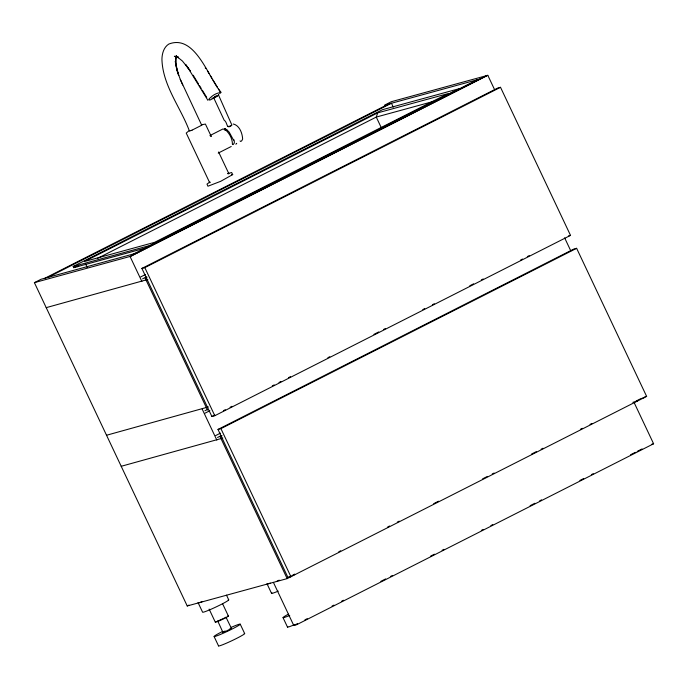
<?xml version="1.0" encoding="UTF-8"?>
<svg xmlns="http://www.w3.org/2000/svg" width="688" height="688" viewBox="0 0 688 688"><rect width="100%" height="100%" fill="white"/><g stroke="black" fill="none" stroke-linecap="round" stroke-linejoin="round"><path stroke-width="1.03" d="M176.455 55.754L175.629 58.824L175.638 64.5L175.947 56.167C175.096 62.72 176.403 69.368 178.725 75.508L175.191 61.438M176.214 56.33L175.689 57.93L176.386 56.175M377.712 112.866L84.435 261.535L154.662 242.314L447.931 93.645L377.712 112.866L376.267 117.072L97.533 258.37M219.988 93.465L220.169 92.691C215.817 93.069 211.44 96.122 208.688 99.485L209.625 99.932M225.939 617.102L231.4 628.325L227.221 630.664L222.903 632.332L217.735 620.972M222.903 632.332L223.445 631.902M218.431 94.824L231.908 125.104C226.051 130.359 227.745 122.103 224.202 120.271L213.813 98.031M210.322 182.157L209.72 182.767L186.233 133.085L188.882 130.866M227.625 173.591L231.658 172.533L232.699 174.58L220.728 181.297L207.939 186.224L207.011 184.109L209.573 182.191M192.064 130.135A7.344 0.516 -25.4 0 1 189.587 130.987L189.725 130.574M218.827 94.72L216.78 96.311M175.818 64.466L177.065 70.52L180.265 79.352L201.722 125.233L192.115 130.101M216.6 95.813L213.452 97.842M217.176 96.329L210.046 100.035M214.561 96.999L215.808 96.191M225.569 617.557L217.606 621.126M224.107 631.515L224.976 631.042M235.795 144.127L236.698 143.646L236.388 143.336M218.234 153.08L231.211 146.51M217.993 429.441L220.925 428.633L290.921 576.716L287.988 577.516L217.993 429.441L573.697 249.116L576.63 248.316L646.625 396.391L287.18 578.608L187.231 605.965L34.4 282.648L41.142 279.233L136.783 253.046M45.107 278.141L388.522 104.06M48.031 277.341L391.446 103.252L393.269 107.113M73.186 266.48L382.494 109.684L459.18 88.692L149.872 245.496L73.186 266.48L73.745 267.666L147.198 247.56M73.745 267.666L75.663 266.695M76.979 266.781L78.759 265.878M133.859 253.855L477.266 79.765M486.941 75.542L130.041 256.469L141.866 281.469M494.474 89.414L487.801 75.31L130.909 256.228L34.4 282.648M141.883 268.423L497.587 88.107L500.52 87.307L570.515 235.382L214.811 415.707L211.878 416.507L141.883 268.423L144.815 267.623L500.52 87.307M140.687 276.929L145.469 274.503M142.571 278.846L146.398 276.903M147.069 277.169L145.151 278.133L207.509 410.048M147.86 279.44L46.216 307.648M208.404 406.926L106.537 435.255M204.921 410.762L206.839 409.79M205.076 413.153L209.866 410.727M211.878 416.507L214.759 415.045M223.385 410.676L225.303 409.704M230.093 407.27L232.011 406.298M272.285 385.882L274.202 384.91M278.993 382.485L280.91 381.513M288.582 377.617L290.499 376.646M327.892 357.691L329.81 356.719M373.911 334.368L378.71 331.934M383.5 329.5L385.418 328.529M422.81 309.574L424.728 308.602M432.399 304.715L434.317 303.743M469.792 285.761L473.628 283.817M481.299 279.93L483.217 278.958M520.61 260.004L522.527 259.032M527.318 256.598L529.235 255.626M220.925 428.633L576.63 248.316M215.679 435.564L220.461 433.139M217.554 437.482L221.381 435.547M222.052 435.805L220.143 436.777L287.18 578.608M222.843 438.075L121.208 466.292M187.231 605.965L188.916 605.113M276.327 581.575L279.199 580.122M287.988 577.516L290.869 576.062M292.787 575.091L294.705 574.119M338.806 551.759L340.723 550.787M387.705 526.965L389.623 525.993M397.294 522.106L399.212 521.134M433.724 503.642L438.514 501.208M482.623 478.848L487.414 476.423M492.212 473.989L494.13 473.017M531.523 454.063L536.313 451.629M541.103 449.204L543.021 448.232M580.414 429.278L582.332 428.306M590.003 424.419L591.921 423.447M636.022 401.087L640.82 398.653M273.394 582.383L293.776 625.487L297.603 623.552M332.046 606.085L333.964 605.113M341.618 601.235L343.527 600.263M380.842 581.351L385.633 578.926M390.414 576.501L392.323 575.529M430.602 556.128L434.429 554.184M442.083 550.305L443.992 549.334M481.316 530.422L483.225 529.45M490.879 525.572L492.797 524.6M530.113 505.68L534.894 503.255M539.676 500.83L541.594 499.858M579.864 480.456L583.691 478.521M591.345 474.643L593.262 473.671M630.578 454.751L635.359 452.326M640.141 449.9L642.059 448.929M634.13 402.575L653.6 443.769L296.709 624.687L293.776 625.487M230.11 628.677L231.4 628.325M202.014 124.691L205.411 124.072L211.285 136.508L209.952 135.562L222.921 128.974L225.225 129.671M487.801 75.31L391.291 101.721L384.558 105.144L480.198 78.965M433.965 101.282L376.267 117.072L381.616 128.398M568.563 235.915L570.515 235.382M644.673 396.933L646.625 396.391M642.016 398.249L644.08 397.681M632.874 402.325L637.337 401.104M651.648 444.302L653.6 443.769M291.858 575.753L293.922 575.185M227.866 126.54L230.747 125.981M228.038 173.832L228.889 173.754L218.603 151.979M231.598 174.683L232.699 174.58M212.016 98.143L212.575 98.152M176.997 56.476L174.365 56.313L178.338 57.207L176.481 56.562L178.588 57.732L176.3 56.089L182.449 61.06L190.378 71.07L185.485 64.354L187.205 66.684M240.086 140.92C240.662 142.554 242.417 140.094 242.632 138.933C242.314 133.188 239.527 125.431 233.258 123.986M205.205 67.94L205.841 68.258M224.383 128.819L226.558 129.473L229.207 132.182L233.576 140.171M225.544 129.937L227.358 130.488L225.853 129.817M232.467 144.42L233.163 144.626L234.255 143.113A8.944 3.285 63.1 0 0 234.032 139.845M225.552 129.86C229.62 133.549 232.475 138.89 232.449 144.446M193.509 75.259A7.843 1.557 -31.5 0 0 193.423 75.663L193.612 75.912M187.772 67.467L207.914 100.353M221.046 92.295C208.894 79.086 195.547 33.617 168.818 44.058C163.778 47.214 162.076 53.518 161.929 59.142C162.574 85.372 180.531 107.19 189.372 130.892M207.501 70.984L209.169 73.702M210.27 75.517L211.93 78.234M213.039 80.049L217.468 87.307M218.578 89.122L220.788 92.751M193.423 75.663L198.411 83.824M199.511 85.639L201.18 88.356M202.281 90.171L206.71 97.429M564.624 237.833L570.808 250.905M144.815 267.623L214.811 415.707M202.177 409.076L216.849 440.114M267.082 583.923L271.528 593.323M283.017 617.626L287.464 627.026M85.458 263.685L87.281 267.546M226.515 595.163L228.734 599.867M240.224 624.162L244.67 633.571M222.645 603.883L228.39 616.044M209.135 609.112L215.318 622.21M198.153 602.791L202.599 612.191A14.422 1.006 -25.3 0 0 217.606 606.214A14.422 1.006 -25.3 0 0 228.201 599.833M214.08 636.495L218.526 645.894M180.265 79.352L182.716 85.011M224.46 130.049A8.858 3.251 63.1 0 1 225.552 128.536M201.257 125.156A7.344 0.516 -25.4 0 1 201.696 125.242M231.168 627.387A14.422 1.006 -25.3 0 1 237.79 625.977A14.422 1.006 -25.3 0 1 216.754 635.884A14.422 1.006 -25.3 0 1 222.757 631.352M227.453 616.207A7.215 0.499 -25.3 0 1 221.975 619.621A7.215 0.499 -25.3 0 1 216.144 621.539M244.188 633.51A14.379 1.006 -25.3 0 1 243.053 634.886L240.981 636.09A14.422 1.006 -25.3 0 1 226.791 643.031A14.422 1.006 -25.3 0 1 218.492 645.912M202.134 601.69A14.422 1.006 -25.3 0 1 198.178 602.774M639.599 450.184A14.422 1.006 -25.3 0 1 637.217 451.388M289.725 615.416A14.422 1.006 -25.3 0 1 288.41 614.169M307.244 618.667A14.422 1.006 -25.3 0 1 304.922 619.845M294.154 624.833A14.422 1.006 -25.3 0 1 287.799 626.579M278.236 591.121A14.422 1.006 -25.3 0 1 271.932 592.85M270.289 583.114A14.422 1.006 -25.3 0 1 267.107 583.906"/></g></svg>
